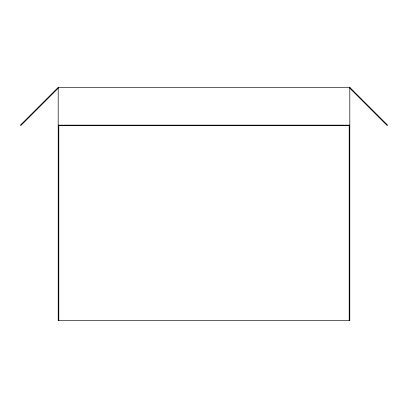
<?xml version="1.0" encoding="UTF-8"?>
<svg xmlns="http://www.w3.org/2000/svg" width="408" height="408" viewBox="0 0 408 408"><rect width="100%" height="100%" fill="white"/><g stroke="black" fill="none" stroke-linecap="round" stroke-linejoin="round"><path stroke-width="0.61" d="M58.201 87.363L58.201 320.637L349.799 320.637L349.799 87.363L349.799 88.22L387.172 125.593L387.6 125.159L349.799 87.363L58.201 87.363L20.4 125.159L20.828 125.593L58.201 88.22M58.201 125.159L349.799 125.159M58.201 125.593L349.799 125.593M349.192 125.603L349.192 320.637M58.808 125.603L58.808 320.637"/></g></svg>
